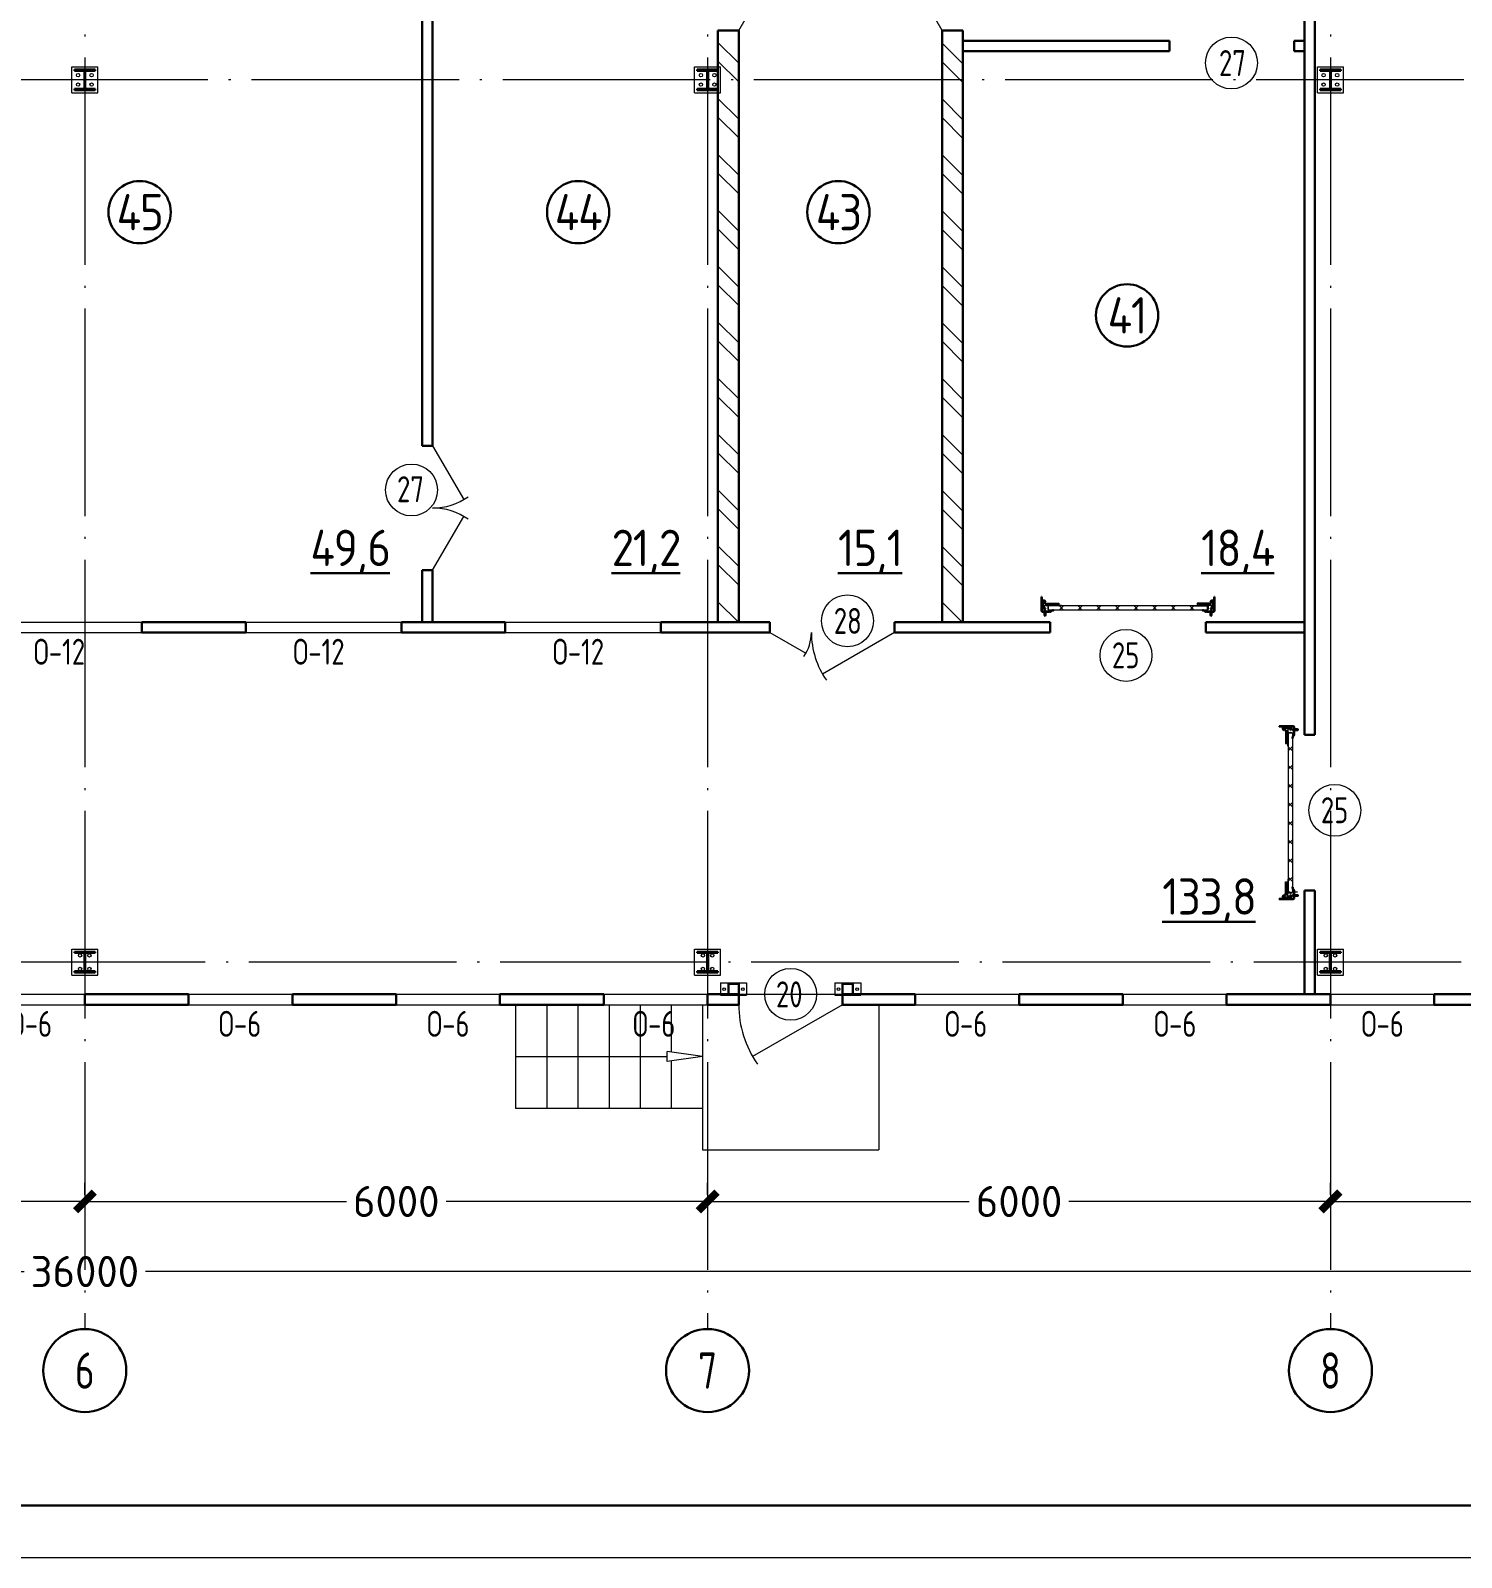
# Model space of a CAD drawing. Extents: x -965262 to 1142518, y -357520 to 71675.
# Drawn here: x -817630 to -803845, y -240088 to -225377 of the extents above; entities that cross this region are included whole.
import ezdxf

# ---------------------------------------------------------------- set-up
doc = ezdxf.new("R2010")
doc.units = 0
doc.header["$LTSCALE"] = 10
doc.linetypes.add('DOTE', pattern=[2.42, 2, -0.2, 0.02, -0.2])
doc.layers.get('0').update_dxf_attribs({"linetype": 'CONTINUOUS', "lineweight": 30})
doc.layers.get('Defpoints').update_dxf_attribs({"linetype": 'CONTINUOUS'})
doc.layers.add('DOTE', color=7, linetype='DOTE', lineweight=9)
doc.styles.add('GOST 2.304', font='isocpeur.ttf', dxfattribs={"width": 0.75, "height": 250})
doc.styles.add('GOST-2.304_Type-B', font='isocpeur.ttf', dxfattribs={"width": 0.9})
doc.styles.get("Standard").update_dxf_attribs({"font": 'isocpeur.ttf', "height": 300})
doc.dimstyles.get("Standard").update_dxf_attribs({"dimscale": 100, "dimtxt": 300, "dimasz": 1.8, "dimexe": 1.8, "dimexo": 0.625, "dimgap": 0.9, "dimtad": 0, "dimdec": 0, "dimzin": 0, "dimdsep": 46, "dimtxsty": 'Standard', "dimblk": 'ARCHTICK', "dimcen": 0.9, "dimclrd": 256, "dimclre": 256, "dimclrt": 256, "dimadec": 0, "dimazin": 0, "dimtfac": 1, "dimtdec": 0, "dimtofl": 0, "dimtmove": 0, "dimatfit": 3, "dimfxl": 1, "dimtolj": 1, "dimtzin": 0, "dimlwd": 15, "dimlwe": 15, "dimarcsym": 0})

# ---------------------------------------------------------------- blocks, each defined once
blk = doc.blocks.new('EC3')
at = {"lineweight": 15}
for p, q in [((67649, 6194), (67649, 4528)), ((68449, 6194), (67649, 6194)), ((68449, 6194), (68449, 4528)), ((68449, 4528), (67649, 4528))]:
    blk.add_line(p, q, dxfattribs=at)
for p, q in [((68382, 5694), (67715, 5694)), ((67715, 5694), (67715, 5028)), ((68382, 5028), (67715, 5028)), ((68382, 5694), (68382, 5028))]:
    blk.add_line(p, q)
for centre in [(68049, 5961), (68049, 4761)]:
    blk.add_circle(centre, 86.7, dxfattribs=at)
blk = doc.blocks.new('MC2#1')
at = {"lineweight": 15}
for p, q in [((-47725, -10175), (-47475, -10175)), ((-47725, -10425), (-47725, -10175)), ((-47475, -10425), (-47475, -10175)), ((-47725, -10425), (-47475, -10425))]:
    blk.add_line(p, q, dxfattribs=at)
for p, q in [((-47700, -10200), (-47500, -10200)), ((-47700, -10212), (-47700, -10200)), ((-47700, -10212), (-47604, -10212)), ((-47604, -10388), (-47604, -10212)), ((-47596, -10388), (-47596, -10212)), ((-47596, -10212), (-47500, -10212)), ((-47500, -10212), (-47500, -10200)), ((-47700, -10400), (-47700, -10388)), ((-47700, -10388), (-47604, -10388)), ((-47700, -10400), (-47500, -10400)), ((-47596, -10388), (-47500, -10388)), ((-47500, -10400), (-47500, -10388))]:
    blk.add_line(p, q)
for centre, major_axis, start_param, end_param in [((-47645, -10235), (-11.3, -11.3), 0.785398, 7.068583), ((-47555, -10235), (-11.3, -11.3), 0.785398, 7.068583), ((-47645, -10365), (-11.3, 11.3), 2.356194490191857, 8.639379797371443), ((-47555, -10365), (-11.3, 11.3), 2.356194490191857, 8.639379797371443)]:
    blk.add_ellipse(centre, major_axis=major_axis, ratio=1, start_param=start_param, end_param=end_param, dxfattribs=at)
blk = doc.blocks.new('MC2')
at = {"lineweight": 15}
for p, q in [((68127, 41566), (68127, 39900)), ((69794, 41566), (68127, 41566)), ((69794, 41566), (69794, 39900)), ((69794, 39900), (68127, 39900))]:
    blk.add_line(p, q, dxfattribs=at)
for p, q in [((69627, 41400), (68294, 41400)), ((68294, 41400), (68294, 41320)), ((68934, 41320), (68294, 41320)), ((68934, 41320), (68934, 40146)), ((69627, 41320), (68987, 41320)), ((68987, 41320), (68987, 40146)), ((69627, 41400), (69627, 41320)), ((68934, 40146), (68294, 40146)), ((68294, 40146), (68294, 40066)), ((69627, 40066), (68294, 40066)), ((69627, 40146), (68987, 40146)), ((69627, 40146), (69627, 40066))]:
    blk.add_line(p, q)
for centre in [(68527, 41033), (68527, 40433), (69394, 41033), (69394, 40433)]:
    blk.add_circle(centre, 107, dxfattribs=at)
blk = doc.blocks.new('anchor.bolt')
for p, q in [((-0.07, 0), (-0.07, -0.72)), ((0.07, 0), (0.07, -0.06)), ((-0.1, -0.04), (-0.07, -0.03)), ((-0.1, -0.04), (0.09, -0.06)), ((0.07, -0.07), (-0.1, -0.04)), ((-0.1, -0.11), (-0.07, -0.1)), ((-0.1, -0.11), (0.09, -0.13)), ((0.07, -0.14), (-0.1, -0.11)), ((-0.1, -0.18), (-0.07, -0.17)), ((-0.1, -0.18), (0.09, -0.2)), ((0.07, -0.21), (-0.1, -0.18)), ((-0.1, -0.25), (-0.07, -0.24)), ((-0.1, -0.25), (0.09, -0.27)), ((0.07, -0.28), (-0.1, -0.25)), ((-0.1, -0.32), (-0.07, -0.31)), ((-0.1, -0.32), (0.09, -0.34)), ((0.07, -0.35), (-0.1, -0.32)), ((-0.1, -0.39), (-0.07, -0.38)), ((-0.1, -0.39), (0.09, -0.41)), ((0.07, -0.42), (-0.1, -0.39)), ((-0.1, -0.46), (-0.07, -0.45)), ((-0.1, -0.46), (0.09, -0.48)), ((0.07, -0.49), (-0.1, -0.46)), ((-0.1, -0.53), (-0.07, -0.52)), ((-0.1, -0.53), (0.09, -0.55)), ((0.07, -0.56), (-0.1, -0.53)), ((-0.09, -0.6), (-0.07, -0.59)), ((-0.09, -0.6), (0.09, -0.62)), ((0.07, -0.63), (-0.09, -0.6)), ((-0.07, -0.72), (0, -0.8)), ((-0.04, -0.62), (-0.06, -0.63)), ((-0.06, -0.64), (-0.06, -0.63)), ((-0.06, -0.73), (-0.06, -0.64)), ((0, -0.79), (-0.06, -0.73)), ((-0.01, -0.63), (-0.04, -0.62)), ((-0.03, -0.63), (0, -0.79)), ((-0.03, -0.63), (0.01, -0.78)), ((-0.02, -0.63), (0.01, -0.77)), ((-0.01, -0.63), (0.02, -0.76)), ((0.03, -0.69), (-0.01, -0.63)), ((0, -0.64), (0.03, -0.75)), ((0, -0.8), (0.07, -0.72)), ((0, -0.79), (0.03, -0.74)), ((0.01, -0.66), (0.03, -0.74)), ((0.03, -0.74), (0.03, -0.69)), ((0.07, -0.06), (0.09, -0.06)), ((0.09, -0.06), (0.07, -0.07)), ((0.07, -0.07), (0.07, -0.13)), ((0.07, -0.13), (0.09, -0.13)), ((0.09, -0.13), (0.07, -0.14)), ((0.07, -0.14), (0.07, -0.2)), ((0.07, -0.2), (0.09, -0.2)), ((0.09, -0.2), (0.07, -0.21)), ((0.07, -0.21), (0.07, -0.27)), ((0.07, -0.27), (0.09, -0.27)), ((0.09, -0.27), (0.07, -0.28)), ((0.07, -0.28), (0.07, -0.34)), ((0.07, -0.33), (0.09, -0.34)), ((0.09, -0.34), (0.07, -0.35)), ((0.07, -0.35), (0.07, -0.41)), ((0.07, -0.4), (0.09, -0.41)), ((0.09, -0.41), (0.07, -0.42)), ((0.07, -0.42), (0.07, -0.48)), ((0.07, -0.47), (0.09, -0.48)), ((0.09, -0.48), (0.07, -0.49)), ((0.07, -0.49), (0.07, -0.55)), ((0.07, -0.55), (0.09, -0.55)), ((0.09, -0.55), (0.07, -0.56)), ((0.07, -0.56), (0.07, -0.62)), ((0.09, -0.62), (0.07, -0.63)), ((0.07, -0.62), (0.09, -0.62)), ((0.07, -0.63), (0.07, -0.72))]:
    blk.add_line(p, q)
blk.add_arc((0.16, -0.64), 0.222, 187.9982, 219.836)
blk = doc.blocks.new('Крепеж_ворот')
at = {"lineweight": 15}
h = blk.add_hatch(dxfattribs=at)
h.set_pattern_fill('ANSI31', color=256, scale=2, angle=180)
h.set_pattern_definition([(225, (746089.599, 74802.7244), (4.49013, -4.49013), [])])
h.paths.add_polyline_path([(746087, 74804), (746087, 74802), (746091, 74802), (746094, 74802), (746094, 74804)], flags=17)
h.paths.add_polyline_path([(746116, 74802, 0.165118), (746120, 74803), (746124, 74806, -0.301689), (746131, 74807), (746135, 74805, 0.130081), (746138, 74804), (746142, 74804), (746142, 74806), (746138, 74806, -0.130081), (746136, 74807), (746133, 74809, 0.301689), (746123, 74808), (746118, 74805, -0.165112), (746116, 74804), (746064, 74804, -0.414223), (746061, 74807), (746061, 74868), (746059, 74868), (746059, 74869), (746059, 74870), (746059, 74870), (746059, 74871), (746059, 74872), (746059, 74872), (746059, 74873), (746059, 74874), (746059, 74875), (746059, 74876), (746059, 74876), (746059, 74877), (746059, 74877), (746059, 74878), (746059, 74879), (746059, 74879), (746061, 74879), (746061, 74945), (746058, 74945), (746058, 74807, 0.41422), (746064, 74802)])
h = blk.add_hatch(dxfattribs=at)
h.set_pattern_fill('ANSI31', color=256, scale=2, angle=90)
h.set_pattern_definition([(135, (736343.8085, 75928.334), (-4.490128, -4.490128), [])])
edge = h.paths.add_edge_path()
edge.add_ellipse((746065, 74838), major_axis=(-1.67, 1.67), ratio=1, start_angle=45, end_angle=135, ccw=False)
edge.add_line((746063, 74838), (746063, 74868))
edge.add_line((746063, 74868), (746061, 74868))
edge.add_line((746061, 74868), (746061, 74838))
edge.add_ellipse((746065, 74838), major_axis=(-2.89, 2.89), ratio=1, start_angle=45, end_angle=135)
edge.add_line((746065, 74834), (746097, 74834))
edge.add_line((746097, 74834), (746097, 74836))
edge.add_line((746097, 74836), (746065, 74836))
edge = h.paths.add_edge_path()
edge.add_ellipse((746065, 74890), major_axis=(2.89, 2.89), ratio=1, start_angle=106, end_angle=135)
edge.add_line((746061, 74890), (746061, 74879))
edge.add_line((746061, 74879), (746063, 74879))
edge.add_line((746063, 74879), (746063, 74890))
edge.add_ellipse((746065, 74890), major_axis=(-1.67, 1.67), ratio=1, start_angle=16, end_angle=45, ccw=False)
edge.add_line((746063, 74891), (746070, 74904))
edge.add_ellipse((746079, 74899), major_axis=(7.45, 7.45), ratio=1, start_angle=-3, end_angle=106, ccw=False)
edge.add_line((746087, 74906), (746097, 74894))
edge.add_line((746097, 74894), (746099, 74895))
edge.add_line((746099, 74895), (746088, 74907))
edge.add_ellipse((746079, 74899), major_axis=(8.67, 8.67), ratio=1, start_angle=-3, end_angle=106)
edge.add_line((746068, 74905), (746062, 74892))
h = blk.add_hatch(color=256, dxfattribs=at)
h.dxf.hatch_style = 1
h.paths.add_polyline_path([(746146, 74809), (746143, 74810, 0.10613), (746142, 74810), (746136, 74809, -0.181324), (746135, 74810, 0.335683), (746120, 74809, -0.119126), (746119, 74809, 0.371631), (746118, 74808), (746118, 74808, 0.451909), (746119, 74807, 0.124341), (746121, 74808, -0.343618), (746134, 74808, 0.181324), (746137, 74808), (746143, 74808, -0.110452), (746143, 74808), (746147, 74807, -0.710497), (746147, 74805), (746143, 74804), (746136, 74804, -0.178994), (746133, 74805, 0.369834), (746130, 74805, -0.178993), (746127, 74804), (746122, 74804, 0.120709), (746122, 74804), (746120, 74803, -0.017147), (746119, 74802, 0.538795), (746120, 74802), (746127, 74802, 0.207608), (746131, 74804, -0.433918), (746132, 74804, 0.207608), (746135, 74802), (746143, 74802, 0.079707), (746143, 74802), (746148, 74804, 0.461502), (746149, 74807, -0.250825), (746149, 74808, -0.128039), (746173, 74816, 0.416657), (746174, 74816), (746174, 74817, 0.409849), (746173, 74817, 0.127248)])
for p, q in [((746058, 74807), (746058, 74945)), ((746058, 74945), (746061, 74945)), ((746059, 74879), (746063, 74879)), ((746059, 74868), (746059, 74879)), ((746061, 74879), (746061, 74945)), ((746061, 74879), (746061, 74890)), ((746068, 74905), (746062, 74892)), ((746070, 74904), (746063, 74891)), ((746063, 74838), (746063, 74890)), ((746064, 74883), (746063, 74883)), ((746064, 74883), (746064, 74874)), ((746067, 74880), (746064, 74883)), ((746067, 74880), (746067, 74875)), ((746087, 74906), (746097, 74894)), ((746088, 74907), (746099, 74895)), ((746097, 74894), (746099, 74895)), ((746059, 74868), (746063, 74868)), ((746061, 74807), (746061, 74868)), ((746061, 74838), (746061, 74868)), ((746064, 74865), (746063, 74865)), ((746064, 74875), (746064, 74873)), ((746064, 74874), (746064, 74865)), ((746067, 74868), (746064, 74865)), ((746064, 74804), (746116, 74804)), ((746064, 74802), (746116, 74802)), ((746097, 74836), (746065, 74836)), ((746097, 74834), (746065, 74834)), ((746067, 74873), (746067, 74868)), ((746079, 74806), (746102, 74806)), ((746079, 74806), (746079, 74804)), ((746079, 74804), (746102, 74804)), ((746082, 74814), (746081, 74813)), ((746081, 74813), (746081, 74806)), ((746099, 74814), (746082, 74814)), ((746086, 74813), (746086, 74806)), ((746095, 74813), (746095, 74806)), ((746097, 74834), (746097, 74836)), ((746099, 74814), (746100, 74813)), ((746100, 74813), (746100, 74806)), ((746102, 74806), (746102, 74804)), ((746118, 74805), (746123, 74808)), ((746120, 74803), (746124, 74806)), ((746135, 74805), (746131, 74807)), ((746136, 74807), (746133, 74809)), ((746142, 74806), (746138, 74806)), ((746138, 74804), (746142, 74804)), ((746142, 74806), (746142, 74804)), ((746142, 74804), (746142, 74806)), ((746143, 74804), (746147, 74805)), ((746143, 74802), (746148, 74804)), ((746174, 74817), (746174, 74816))]:
    blk.add_line(p, q)
for p, q in [((746061, 74879), (746061, 74881)), ((746063, 74883), (746063, 74874)), ((746073, 74842), (746073, 74905)), ((746073, 74896), (746077, 74892)), ((746074, 74886), (746074, 74861)), ((746074, 74880), (746076, 74880)), ((746076, 74886), (746076, 74883)), ((746076, 74883), (746076, 74886)), ((746076, 74886), (746077, 74886)), ((746076, 74864), (746076, 74883)), ((746077, 74873), (746076, 74880)), ((746076, 74880), (746076, 74867)), ((746077, 74886), (746077, 74892)), ((746081, 74898), (746081, 74886)), ((746087, 74898), (746082, 74898)), ((746082, 74886), (746087, 74886)), ((746087, 74899), (746087, 74898)), ((746087, 74886), (746087, 74898)), ((746087, 74886), (746098, 74886)), ((746099, 74885), (746099, 74883)), ((746099, 74883), (746099, 74864)), ((746099, 74882), (746100, 74882)), ((746100, 74861), (746100, 74886)), ((746100, 74886), (746110, 74886)), ((746110, 74861), (746110, 74886)), ((746110, 74881), (746225, 74881)), ((746061, 74834), (746061, 74868)), ((746063, 74874), (746063, 74865)), ((746073, 74851), (746077, 74855)), ((746074, 74867), (746076, 74867)), ((746077, 74873), (746076, 74867)), ((746076, 74864), (746076, 74861)), ((746076, 74864), (746076, 74861)), ((746076, 74861), (746077, 74861)), ((746077, 74861), (746077, 74855)), ((746081, 74849), (746081, 74861)), ((746082, 74861), (746087, 74861)), ((746087, 74849), (746082, 74849)), ((746087, 74849), (746087, 74861)), ((746087, 74861), (746098, 74861)), ((746087, 74847), (746087, 74849)), ((746099, 74865), (746100, 74865)), ((746099, 74862), (746099, 74864)), ((746100, 74861), (746110, 74861)), ((746110, 74865), (746212, 74865)), ((746114, 74877), (746225, 74877)), ((746250, 74859), (746250, 74863))]:
    blk.add_line(p, q, dxfattribs=at)
at = {"lineweight": 15, "ltscale": 0.5}
for p, q in [((746076, 74886), (746074, 74886)), ((746076, 74861), (746074, 74861))]:
    blk.add_line(p, q, dxfattribs=at)
at = {"lineweight": 15, "extrusion": (-1.7375e-14, 1, 0)}
for p, q in [((746113, 74884), (746225, 74884)), ((746113, 74863), (746113, 74884)), ((746136, 74882), (746157, 74882)), ((746136, 74863), (746136, 74882)), ((746157, 74882), (746157, 74863)), ((746113, 74863), (746136, 74863)), ((746117, 74857), (746117, 74829)), ((746117, 74826), (746119, 74823)), ((746119, 74823), (746123, 74825)), ((746121, 74857), (746121, 74829)), ((746123, 74825), (746121, 74828)), ((746123, 74863), (746123, 74863)), ((746250, 74863), (746123, 74863)), ((746250, 74859), (746123, 74859)), ((746124, 74840), (746124, 74849)), ((746157, 74863), (746212, 74863))]:
    blk.add_line(p, q, dxfattribs=at)
at = {"lineweight": 15, "ltscale": 0.5, "extrusion": (-1.7375e-14, 1, 0)}
for p, q in [((746113, 74880), (746225, 74880)), ((746136, 74866), (746113, 74866)), ((746115, 74871), (746120, 74871)), ((746121, 74857), (746117, 74857)), ((746117, 74852), (746117, 74854)), ((746121, 74840), (746117, 74840)), ((746117, 74837), (746117, 74835)), ((746121, 74829), (746117, 74829)), ((746120, 74839), (746120, 74850)), ((746124, 74848), (746120, 74848)), ((746124, 74841), (746120, 74841)), ((746123, 74869), (746123, 74863)), ((746123, 74863), (746123, 74859)), ((746140, 74863), (746140, 74859)), ((746153, 74863), (746153, 74859)), ((746212, 74866), (746157, 74866)), ((746173, 74863), (746173, 74859))]:
    blk.add_line(p, q, dxfattribs=at)
at = {"lineweight": 15, "extrusion": (-2.77556e-16, -1, 0)}
for p, q in [((746225, 74884), (746225, 74863)), ((746225, 74866), (746114, 74866)), ((746128, 74866), (746128, 74863)), ((746138, 74866), (746138, 74863)), ((746164, 74866), (746164, 74863)), ((746174, 74866), (746174, 74863)), ((746201, 74866), (746201, 74863)), ((746210, 74866), (746210, 74863))]:
    blk.add_line(p, q, dxfattribs=at)
at = {"extrusion": (-1, -4.26669e-14, 0)}
for p, q in [((746118, 74808), (746118, 74808)), ((746136, 74809), (746142, 74810)), ((746143, 74808), (746137, 74808)), ((746143, 74810), (746146, 74809)), ((746147, 74807), (746143, 74808))]:
    blk.add_line(p, q, dxfattribs=at)
at = {"extrusion": (-1, -4.2422e-14, 1.22461e-16)}
for p, q in [((746119, 74803), (746122, 74804)), ((746127, 74802), (746120, 74802)), ((746122, 74804), (746127, 74804)), ((746143, 74802), (746135, 74802)), ((746136, 74804), (746143, 74804))]:
    blk.add_line(p, q, dxfattribs=at)
at = {"lineweight": 15}
for centre, radius, start, end in [((746079, 74899), 8.28, 0, 136.0097), ((746077, 74883), 0.956, 180, 270), ((746077, 74883), 0.75, 180, 270), ((746076, 74892), 0.375, 0, 45), ((746082, 74898), 0.375, 91, 180), ((746082, 74886), 0.75, 180, 270), ((746098, 74885), 0.375, 0, 90), ((746079, 74847), 8.28, 223.9903, 0), ((746077, 74864), 0.956, 90, 180), ((746077, 74864), 0.75, 90, 180), ((746076, 74855), 0.375, 315, 0), ((746082, 74861), 0.75, 90, 180), ((746082, 74849), 0.375, 180, 269), ((746098, 74862), 0.375, 270, 0), ((746123, 74857), 5.92, 90, 180), ((746123, 74829), 5.92, 180, 199.6464), ((746123, 74857), 1.87, 90, 180), ((746129, 74855), 8.15, 194.9986, 233.9214), ((746129, 74833), 8.15, 126.0786, 165.0014), ((746123, 74829), 1.87, 180, 185.5313)]:
    blk.add_arc(centre, radius, start, end, dxfattribs=at)
for centre, radius, start, end in [((746064, 74807), 5.62, 180, 270), ((746064, 74807), 3.11, 180, 270), ((746082, 74804), 10.4, 68.2753, 87.8782), ((746091, 74798), 16.2, 73.306, 107.292), ((746099, 74804), 10.4, 92.1218, 111.7247), ((746116, 74807), 3.11, 270, 307.5043), ((746116, 74807), 5.62, 270, 307.5043), ((746119, 74808), 0.586, 91.7247, 173.2711), ((746119, 74807), 0.586, 173.2711, 270.547), ((746118, 74812), 3.52, 271.7247, 298.8983), ((746118, 74812), 5.21, 270.547, 298.8983), ((746128, 74799), 12.4, 54.8903, 129.1143), ((746128, 74799), 10.7, 54.8903, 130.7448), ((746128, 74801), 8.97, 60.3534, 127.5043), ((746128, 74801), 8.97, 60.3534, 127.5043), ((746128, 74801), 8.97, 60.3534, 127.5043), ((746128, 74801), 6.46, 60.3534, 127.5043), ((746136, 74811), 3.54, 234.8903, 276), ((746136, 74811), 1.86, 234.8903, 276), ((746138, 74810), 5.62, 240.3534, 270), ((746138, 74810), 3.11, 240.3534, 270), ((746143, 74810), 0.292, 71.7675, 96), ((746143, 74808), 0.292, 70.7873, 96), ((746176, 74761), 56.8, 93.2805, 122.2878), ((746147, 74806), 0.562, 289.2127, 70.7873), ((746147, 74806), 2.25, 288.2291, 27.3228), ((746176, 74765), 50.3, 93.6593, 122.8448), ((746150, 74807), 0.586, 151, 207.3228), ((746173, 74817), 0.6, 4.1357, 93.2805), ((746173, 74816), 0.6, 273.6593, 4.1357)]:
    blk.add_arc(centre, radius, start, end)
at = {"lineweight": 15, "ltscale": 0.5}
for centre, radius, start, end in [((746119, 74852), 2.25, 195, 270), ((746119, 74836), 2.25, 90, 165), ((746119, 74850), 0.375, 0, 90), ((746119, 74839), 0.375, 270, 0)]:
    blk.add_arc(centre, radius, start, end, dxfattribs=at)
at = {"extrusion": (-1.22461e-16, -5.20252e-30, -1)}
for centre, radius, start, end in [((-746120, 74802), 0.187, 270, 62.4687), ((-746122, 74803), 0.586, 62.4687, 90), ((-746127, 74809), 4.69, 229.4077, 270), ((-746127, 74807), 4.69, 223.0863, 270), ((-746131, 74803), 2.32, 49.4077, 130.5923), ((-746131, 74803), 0.637, 43.0863, 136.9137), ((-746135, 74807), 4.69, 270, 316.9137), ((-746136, 74809), 4.69, 270, 310.5923), ((-746143, 74804), 0.292, 250.7873, 270), ((-746143, 74802), 0.292, 251.7709, 270)]:
    blk.add_arc(centre, radius, start, end, dxfattribs=at)
at = {"extrusion": (0, 0, -1)}
for centre, major_axis, start_param, end_param in [((746065, 74890), (2.89, 2.89), 3.926991, 4.433136), ((746065, 74890), (-1.67, 1.67), 5.497787, 6.003933), ((746079, 74899), (8.67, 8.67), 4.433136, 6.335545), ((746079, 74899), (7.45, 7.45), 4.433136, 6.335545), ((746065, 74838), (-2.89, 2.89), 3.926991, 5.497787), ((746065, 74838), (-1.67, 1.67), 3.926991, 5.497787)]:
    blk.add_ellipse(centre, major_axis=major_axis, ratio=1, start_param=start_param, end_param=end_param, dxfattribs=at)
for points in [[(746067, 74875), (746066, 74875), (746064, 74875)], [(746064, 74873), (746066, 74873), (746067, 74873)]]:
    blk.add_rational_spline(points, [1, 1.01284142743, 1], degree=2)
at = {"lineweight": 15, "ltscale": 0.5}
for points, knots in [([(746115, 74871), (746115, 74871), (746114, 74871), (746114, 74871), (746114, 74872), (746113, 74872), (746113, 74872), (746113, 74873), (746113, 74873), (746113, 74873)], [0.37141352, 0.37141352, 0.37141352, 0.37141352, 0.39402571, 0.39402571, 0.41663789, 0.41663789, 0.43959523, 0.43959523, 0.46255257, 0.46255257, 0.46255257, 0.46255257]), ([(746123, 74869), (746123, 74869), (746123, 74869), (746122, 74870), (746122, 74870), (746122, 74871), (746122, 74871), (746121, 74871), (746121, 74871), (746120, 74871)], [0.28027447, 0.28027447, 0.28027447, 0.28027447, 0.30323181, 0.30323181, 0.32618916, 0.32618916, 0.34880134, 0.34880134, 0.37141352, 0.37141352, 0.37141352, 0.37141352])]:
    blk.add_open_spline(points, degree=3, knots=knots, dxfattribs=at)
at = {"lineweight": 15}
for points in [[(746117, 74827), (746117, 74827), (746117, 74826), (746117, 74826)], [(746121, 74828), (746121, 74828), (746121, 74828), (746121, 74829)]]:
    blk.add_open_spline(points, degree=3, dxfattribs=at)
at = {"xscale": -50.80000000000001, "yscale": 50.80000000000001, "zscale": 50.80000000000001}
blk.add_blockref('anchor.bolt', (746091, 74804), dxfattribs=at)
blk = doc.blocks.new('_ArchTick')
at = {"color": 0, "linetype": 'ByBlock', "lineweight": 0, "const_width": 0.4}
blk.add_lwpolyline([(-0.5, -0.5), (0.5, 0.5)], dxfattribs=at)
blk = doc.blocks.new('*D105')
at = {"lineweight": 15, "transparency": 16777216}
for p, q in [((-805107, -236595), (-805107, -236478)), ((-799107, -236595), (-799107, -236478)), ((-805107, -236658), (-802587, -236658)), ((-799107, -236658), (-801627, -236658))]:
    blk.add_line(p, q, dxfattribs=at)
at = {"layer": 'Defpoints', "color": 0, "lineweight": 15, "transparency": 16777216}
for p in [(-805107, -236658), (-805107, -236658), (-799107, -236658)]:
    blk.add_point(p, dxfattribs=at)
at = {"lineweight": 15, "transparency": 16777216, "xscale": 180, "yscale": 180, "zscale": 180, "rotation": 180}
blk.add_blockref('_ArchTick', (-805107, -236658), dxfattribs=at)
at = {"lineweight": 15, "transparency": 16777216, "xscale": 180, "yscale": 180, "zscale": 180}
blk.add_blockref('_ArchTick', (-799107, -236658), dxfattribs=at)
at = {"lineweight": 15, "transparency": 16777216, "insert": (-802107, -236658), "char_height": 300, "attachment_point": 5}
blk.add_mtext('\\A1;6000', dxfattribs=at)
blk = doc.blocks.new('*D109')
at = {"lineweight": 15, "transparency": 16777216}
for p, q in [((-811107, -236595), (-811107, -236478)), ((-805107, -236595), (-805107, -236478)), ((-811107, -236658), (-808587, -236658)), ((-805107, -236658), (-807627, -236658))]:
    blk.add_line(p, q, dxfattribs=at)
at = {"layer": 'Defpoints', "color": 0, "lineweight": 15, "transparency": 16777216}
for p in [(-811107, -236658), (-811107, -236658), (-805107, -236658)]:
    blk.add_point(p, dxfattribs=at)
at = {"lineweight": 15, "transparency": 16777216, "xscale": 180, "yscale": 180, "zscale": 180, "rotation": 180}
blk.add_blockref('_ArchTick', (-811107, -236658), dxfattribs=at)
at = {"lineweight": 15, "transparency": 16777216, "xscale": 180, "yscale": 180, "zscale": 180}
blk.add_blockref('_ArchTick', (-805107, -236658), dxfattribs=at)
at = {"lineweight": 15, "transparency": 16777216, "insert": (-808107, -236658), "char_height": 300, "attachment_point": 5}
blk.add_mtext('\\A1;6000', dxfattribs=at)
blk = doc.blocks.new('*D110')
at = {"lineweight": 15, "transparency": 16777216}
for p, q in [((-817107, -236595), (-817107, -236478)), ((-811107, -236595), (-811107, -236478)), ((-817107, -236658), (-814587, -236658)), ((-811107, -236658), (-813627, -236658))]:
    blk.add_line(p, q, dxfattribs=at)
at = {"layer": 'Defpoints', "color": 0, "lineweight": 15, "transparency": 16777216}
for p in [(-817107, -236658), (-817107, -236658), (-811107, -236658)]:
    blk.add_point(p, dxfattribs=at)
at = {"lineweight": 15, "transparency": 16777216, "xscale": 180, "yscale": 180, "zscale": 180, "rotation": 180}
blk.add_blockref('_ArchTick', (-817107, -236658), dxfattribs=at)
at = {"lineweight": 15, "transparency": 16777216, "xscale": 180, "yscale": 180, "zscale": 180}
blk.add_blockref('_ArchTick', (-811107, -236658), dxfattribs=at)
at = {"lineweight": 15, "transparency": 16777216, "insert": (-814107, -236658), "char_height": 300, "attachment_point": 5}
blk.add_mtext('\\A1;6000', dxfattribs=at)
blk = doc.blocks.new('*D111')
at = {"lineweight": 15, "transparency": 16777216}
for p, q in [((-823107, -236595), (-823107, -236478)), ((-817107, -236595), (-817107, -236478)), ((-823107, -236658), (-820587, -236658)), ((-817107, -236658), (-819627, -236658))]:
    blk.add_line(p, q, dxfattribs=at)
at = {"layer": 'Defpoints', "color": 0, "lineweight": 15, "transparency": 16777216}
for p in [(-823107, -236658), (-823107, -236658), (-817107, -236658)]:
    blk.add_point(p, dxfattribs=at)
at = {"lineweight": 15, "transparency": 16777216, "xscale": 180, "yscale": 180, "zscale": 180, "rotation": 180}
blk.add_blockref('_ArchTick', (-823107, -236658), dxfattribs=at)
at = {"lineweight": 15, "transparency": 16777216, "xscale": 180, "yscale": 180, "zscale": 180}
blk.add_blockref('_ArchTick', (-817107, -236658), dxfattribs=at)
at = {"lineweight": 15, "transparency": 16777216, "insert": (-820107, -236658), "char_height": 300, "attachment_point": 5}
blk.add_mtext('\\A1;6000', dxfattribs=at)
blk = doc.blocks.new('*D118')
at = {"lineweight": 15, "transparency": 16777216}
for p, q in [((-835107, -237270), (-835107, -237153)), ((-799107, -237270), (-799107, -237153)), ((-835107, -237333), (-817692, -237333)), ((-799107, -237333), (-816522, -237333))]:
    blk.add_line(p, q, dxfattribs=at)
at = {"layer": 'Defpoints', "color": 0, "lineweight": 15, "transparency": 16777216}
for p in [(-835107, -237333), (-799107, -237333, -1451), (-799107, -237333)]:
    blk.add_point(p, dxfattribs=at)
at = {"lineweight": 15, "transparency": 16777216, "xscale": 180, "yscale": 180, "zscale": 180, "rotation": 180}
blk.add_blockref('_ArchTick', (-835107, -237333), dxfattribs=at)
at = {"lineweight": 15, "transparency": 16777216, "xscale": 180, "yscale": 180, "zscale": 180}
blk.add_blockref('_ArchTick', (-799107, -237333), dxfattribs=at)
at = {"lineweight": 15, "transparency": 16777216, "insert": (-817107, -237333), "char_height": 300, "attachment_point": 5}
blk.add_mtext('\\A1;36000', dxfattribs=at)

msp = doc.modelspace()

# ---------------------------------------------------------------- hatches: boundary and pattern name
at = {"lineweight": 15}
h = msp.add_hatch(dxfattribs=at)
h.set_pattern_fill('ANSI32', color=4, scale=40, angle=90)
h.set_pattern_definition([(135, (-1272135.8, -304976.27), (-269.40768, -269.40768), []), (135, (-1272135.8, -304796.67), (-269.40768, -269.40768), [])])
h.paths.add_polyline_path([(-810807.4, -223352.1), (-810477.4, -223352.1), (-810477.4, -223152.1), (-810907.4, -223152.1), (-810907.4, -223352.1), (-811007.4, -223352.1), (-811007.4, -224177.1), (-810807.4, -224177.1)])
h.paths.add_polyline_path([(-808847.4, -222542.1), (-808647.4, -222542.1), (-808647.4, -224177.1), (-808847.4, -224177.1), (-808847.4, -223352.1), (-809277.4, -223352.1), (-809277.4, -223152.1), (-808847.4, -223152.1)])
h.paths.add_polyline_path([(-835757.4, -223840.3), (-835778.9, -223804.5), (-835757.4, -223791.6), (-835757.4, -223352.1), (-834807.4, -223352.1), (-834807.4, -223152.1), (-835957.4, -223152.1), (-835957.4, -226152.1), (-834962.4, -226152.1), (-834962.4, -225952.1), (-834982.4, -225952.1), (-834982.4, -225977.1), (-835232.4, -225977.1), (-835232.4, -225952.1), (-835757.4, -225952.1)])
h.paths.add_polyline_path([(-832537.4, -223152.1), (-834407.4, -223152.1), (-834407.4, -223352.1), (-832537.4, -223352.1)])
h.paths.add_polyline_path([(-832737.4, -225952.1), (-833762.4, -225952.1), (-833762.4, -226152.1), (-832937.4, -226152.1), (-832937.4, -231077.1), (-832737.4, -231077.1)])
h.paths.add_polyline_path([(-831037.4, -225552.1), (-831237.4, -225552.1), (-831237.4, -231077.1), (-831037.4, -231077.1)])
h.paths.add_polyline_path([(-831037.4, -223152.1), (-831337.4, -223152.1), (-831337.4, -223352.1), (-831237.4, -223352.1), (-831237.4, -224352.1), (-831037.4, -224352.1)])
h.paths.add_polyline_path([(-810807.4, -225377.1), (-811007.4, -225377.1), (-811007.4, -225727.1), (-810982.4, -225727.1), (-810982.4, -225977.1), (-811007.4, -225977.1), (-811007.4, -231077.1), (-810807.4, -231077.1)])
h.paths.add_polyline_path([(-808647.4, -225377.1), (-808847.4, -225377.1), (-808847.4, -231077.1), (-808647.4, -231077.1)])
h = msp.add_hatch(dxfattribs=at)
h.set_pattern_fill('ANSI37', color=256, scale=40, angle=90)
h.set_pattern_definition([(135, (-808417.01, -230940.33), (-89.8026, -89.8026), []), (225, (-808417.01, -230940.33), (89.8026, -89.8026), [])])
h.paths.add_polyline_path([(-807823.8, -230921.2), (-808923.8, -230921.2), (-808923.8, -230961.2), (-807823.8, -230961.2)], flags=16)
h.paths.add_polyline_path([(-806291.1, -230921.2), (-808923.8, -230921.2), (-808923.8, -230961.2), (-806291.1, -230961.2)])
h = msp.add_hatch(dxfattribs=at)
h.set_pattern_fill('ANSI37', color=256, scale=40, angle=180)
h.set_pattern_definition([(225, (-805494.22, -234271.65), (89.8026, -89.8026), []), (315, (-805494.22, -234271.65), (89.8026, 89.8026), [])])
h.paths.add_polyline_path([(-805513.3, -233678.4), (-805513.3, -234778.4), (-805473.3, -234778.4), (-805473.3, -233678.4)], flags=16)
h.paths.add_polyline_path([(-805513.3, -232145.7), (-805513.3, -234778.4), (-805473.3, -234778.4), (-805473.3, -232145.7)])

# ---------------------------------------------------------------- linework, layer by layer
at = {"color": 30, "extrusion": (0, 0, -1)}
for p, q in [((-813857.4, -229377.1, -1808.5), (-813857.4, -223352.1, -1808.5)), ((-813757.4, -223352.1, -1808.5), (-813757.4, -229377.1, -1808.5)), ((-805357.4, -223352.1, -1808.5), (-805357.4, -232162.1, -1808.5)), ((-805257.4, -232162.1, -1808.5), (-805257.4, -223352.1, -1808.5)), ((-808647.4, -225477.1, -1808.5), (-806657.4, -225477.1, -1808.5)), ((-808647.4, -225477.1, -1808.5), (-808647.4, -225577.1, -1808.5)), ((-806657.4, -225477.1, -1808.5), (-806657.4, -225577.1, -1808.5)), ((-805457.4, -225477.1), (-805357.4, -225477.1, -1808.5)), ((-805457.4, -225577.1, -1808.5), (-805457.4, -225477.1, -1808.5)), ((-805357.4, -225577.1, -1808.5), (-805357.4, -225477.1, -1808.5)), ((-806657.4, -225577.1, -1808.5), (-808647.4, -225577.1, -1808.5)), ((-805357.4, -225577.1, -1808.5), (-805457.4, -225577.1, -1808.5)), ((-813857.4, -231077.1, -1808.5), (-813857.4, -230577.1, -1808.5)), ((-813757.4, -230577.1, -1808.5), (-813757.4, -231077.1, -1808.5)), ((-816557.4, -231077.1, -1808.5), (-815557.4, -231077.1, -1808.5)), ((-814057.4, -231077.1, -1808.5), (-813057.4, -231077.1, -1808.5)), ((-811557.4, -231077.1, -1808.5), (-810507.4, -231077.1, -1808.5)), ((-810507.4, -231077.1, -1808.5), (-810507.4, -231177.1, -1808.5)), ((-809307.4, -231077.1, -1808.5), (-807807.4, -231077.1, -1808.5)), ((-809307.4, -231177.1, -1808.5), (-809307.4, -231077.1, -1808.5)), ((-807807.4, -231077.1, -1808.5), (-807807.4, -231177.1, -1808.5)), ((-806307.4, -231077.1, -1808.5), (-805357.4, -231077.1, -1808.5)), ((-806307.4, -231177.1, -1808.5), (-806307.4, -231077.1, -1808.5)), ((-815557.4, -231177.1, -1808.5), (-816557.4, -231177.1, -1808.5)), ((-813057.4, -231177.1, -1808.5), (-814057.4, -231177.1, -1808.5)), ((-810507.4, -231177.1, -1808.5), (-811557.4, -231177.1, -1808.5)), ((-807807.4, -231177.1, -1808.5), (-809307.4, -231177.1, -1808.5)), ((-805357.4, -231177.1, -1808.5), (-806307.4, -231177.1, -1808.5)), ((-805357.4, -233662.1, -1808.5), (-805357.4, -234662.1, -1808.5)), ((-805257.4, -234662.1, -1808.5), (-805257.4, -233662.1, -1808.5)), ((-805357.4, -234662.1, -1808.5), (-805257.4, -234662.1, -1808.5))]:
    msp.add_line(p, q, dxfattribs=at)
at = {"lineweight": 15}
for p, q in [((-810807.4, -225377.1, -1808.5), (-810507.4, -224857.5, -1808.5)), ((-808847.4, -225377.1, -1808.5), (-809147.4, -224857.5, -1808.5)), ((-813757.4, -229377.1, -1808.5), (-813457.4, -229896.7, -1808.5)), ((-813757.4, -230577.1, -1808.5), (-813457.4, -230057.5, -1808.5)), ((-806291.1, -230921.2, -1808.5), (-807823.8, -230921.2, -1808.5)), ((-807823.8, -230961.2, -1808.5), (-807823.8, -230921.2, -1808.5)), ((-806291.1, -230961.2, -1808.5), (-806291.1, -230921.2, -1808.5)), ((-806291.1, -230961.2, -1808.5), (-807823.8, -230961.2, -1808.5)), ((-810507.4, -231177.1, -1808.5), (-810161, -231377.1, -1808.5)), ((-809307.4, -231177.1, -1808.5), (-810000.2, -231577.1, -1808.5)), ((-805513.3, -232145.7, -1808.5), (-805513.3, -233678.4, -1808.5)), ((-805473.3, -232145.7, -1808.5), (-805513.3, -232145.7, -1808.5)), ((-805473.3, -232145.7, -1808.5), (-805473.3, -233678.4, -1808.5)), ((-805423.3, -233678.4, -1808.5), (-805463.3, -233678.4, -1808.5)), ((-812957.3, -234762.1), (-812957.3, -235762.1)), ((-812657.3, -234762.1), (-812657.3, -235762.1)), ((-812357.3, -234762.1), (-812357.3, -235762.1)), ((-812057.3, -234762.1), (-812057.3, -235762.1)), ((-811757.3, -234762.1), (-811757.3, -235762.1)), ((-811457.3, -234762.1), (-811457.3, -235218.8)), ((-811157.3, -234762.1), (-811157.3, -236162.1)), ((-810807.4, -234662.1), (-809807.4, -234662.1)), ((-809807.4, -234762.1), (-810673.4, -235262.1)), ((-809457.4, -234762.1), (-809457.4, -236162.1)), ((-811157.3, -235262.1), (-811496.7, -235213.1)), ((-811496.7, -235311.1), (-811496.7, -235213.1)), ((-812957.3, -235262.1), (-811496.7, -235262.1)), ((-811157.3, -235262.1), (-811496.7, -235311.1)), ((-811457.3, -235305.4), (-811457.3, -235762.1)), ((-811157.3, -236162.1), (-809457.4, -236162.1))]:
    msp.add_line(p, q, dxfattribs=at)
at = {"color": 4, "extrusion": (0, 0, -1)}
for p, q in [((-811007.4, -231077.1, -1808.5), (-811007.4, -225377.1, -1808.5)), ((-810807.4, -225377.1, -1808.5), (-811007.4, -225377.1, -1808.5)), ((-810807.4, -231077.1, -1808.5), (-810807.4, -225377.1, -1808.5)), ((-808847.4, -225377.1, -1808.5), (-808647.4, -225377.1, -1808.5)), ((-808847.4, -231077.1, -1808.5), (-808847.4, -225377.1, -1808.5)), ((-808647.4, -231077.1, -1808.5), (-808647.4, -225377.1, -1808.5)), ((-810807.4, -231077.1, -1808.5), (-811007.4, -231077.1, -1808.5)), ((-810807.4, -231077.1, -1808.5), (-811007.4, -231077.1, -1808.5)), ((-808647.4, -231077.1, -1808.5), (-808847.4, -231077.1, -1808.5))]:
    msp.add_line(p, q, dxfattribs=at)
at = {"color": 30}
for p, q in [((-813857.4, -229377.1, -1808.5), (-813757.4, -229377.1, -1808.5)), ((-813857.4, -230577.1, -1808.5), (-813757.4, -230577.1, -1808.5)), ((-816557.4, -231177.1, -1808.5), (-816557.4, -231077.1, -1808.5)), ((-815557.4, -231177.1, -1808.5), (-815557.4, -231077.1, -1808.5)), ((-814057.4, -231177.1, -1808.5), (-814057.4, -231077.1, -1808.5)), ((-813057.4, -231177.1, -1808.5), (-813057.4, -231077.1, -1808.5)), ((-811557.4, -231177.1, -1808.5), (-811557.4, -231077.1, -1808.5)), ((-805357.4, -231077.1, -1808.5), (-805357.4, -231177.1, -1808.5)), ((-805257.4, -232162.1, -1808.5), (-805357.4, -232162.1)), ((-805257.4, -233662.1, -1808.5), (-805357.4, -233662.1, -1808.5)), ((-817107.4, -234662.1, -1808.5), (-817107.4, -234762.1)), ((-816107.4, -234662.1, -1808.5), (-816107.4, -234762.1, -1808.5)), ((-815107.4, -234662.1, -1808.5), (-815107.4, -234762.1, -1808.5)), ((-814107.4, -234662.1, -1808.5), (-814107.4, -234762.1, -1808.5)), ((-813107.4, -234662.1, -1808.5), (-813107.4, -234762.1, -1808.5)), ((-812107.4, -234762.1, -1808.5), (-812107.4, -234662.1, -1808.5)), ((-811107.4, -234762.1, -1808.5), (-811107.4, -234662.1, -1808.5)), ((-810807.4, -234762.1), (-810807.4, -234662.1)), ((-809807.4, -234662.1), (-809807.4, -234762.1)), ((-809107.4, -234662.1, -3259.8), (-809107.4, -234762.1, 0)), ((-808107.4, -234662.1, -5068.3), (-808107.4, -234762.1, -1808.5)), ((-807107.4, -234662.1, -1808.5), (-807107.4, -234762.1, -1808.5)), ((-806107.4, -234662.1, -1808.5), (-806107.4, -234762.1, -1808.5)), ((-805107.4, -234662.1, -1808.5), (-805107.4, -234762.1, -1808.5)), ((-804107.4, -234662.1, -1808.5), (-804107.4, -234762.1, -1808.5))]:
    msp.add_line(p, q, dxfattribs=at)
at = {"color": 30, "lineweight": 15}
for p, q in [((-818057.4, -231077.1, -1808.5), (-816557.4, -231077.1, -1808.5)), ((-815557.4, -231077.1, -1808.5), (-814057.4, -231077.1, -1808.5)), ((-813057.4, -231077.1, -1808.5), (-811557.4, -231077.1, -1808.5)), ((-818057.4, -231177.1, -1808.5), (-816557.4, -231177.1, -1808.5)), ((-815557.4, -231177.1, -1808.5), (-814057.4, -231177.1, -1808.5)), ((-813057.4, -231177.1, -1808.5), (-811557.4, -231177.1, -1808.5)), ((-818107.4, -234662.1, -1808.5), (-817107.4, -234662.1, -1808.5)), ((-818107.4, -234762.1, -1808.5), (-817107.4, -234762.1, -1808.5)), ((-816107.4, -234662.1, -6193.6), (-815107.4, -234662.1, -2933.8)), ((-816107.4, -234762.1, -2933.8), (-815107.4, -234762.1, 326)), ((-814107.4, -234662.1, -1808.5), (-813107.4, -234662.1, -1808.5)), ((-814107.4, -234762.1, -1808.5), (-813107.4, -234762.1, -1808.5)), ((-812107.4, -234662.1, -1808.5), (-811107.4, -234662.1, -1808.5)), ((-812107.4, -234762.1, -1808.5), (-811107.4, -234762.1, -1808.5)), ((-809107.4, -234662.1, -3259.8), (-808107.4, -234662.1, 0)), ((-809107.4, -234762.1, 0), (-808107.4, -234762.1, 3259.8)), ((-807107.4, -234662.1, -5541.6), (-806107.4, -234662.1, -1808.5)), ((-807107.4, -234762.1, -2281.8), (-806107.4, -234762.1, -1808.5)), ((-805107.4, -234662.1, -1808.5), (-804107.4, -234662.1, -1808.5)), ((-805107.4, -234762.1, -1808.5), (-804107.4, -234762.1, -1808.5))]:
    msp.add_line(p, q, dxfattribs=at)
at = {"color": 30, "ltscale": 200}
for p, q in [((-816107.4, -234662.1, -1808.5), (-817107.4, -234662.1, -1808.5)), ((-816107.4, -234762.1, -1808.5), (-817107.4, -234762.1, 0)), ((-814107.4, -234662.1, -1808.5), (-815107.4, -234662.1, -1808.5)), ((-814107.4, -234762.1, -1808.5), (-815107.4, -234762.1, -1808.5)), ((-812107.4, -234662.1, -1022.2), (-813107.4, -234662.1, -1808.5)), ((-812107.4, -234762.1, -1022.2), (-813107.4, -234762.1, -1808.5)), ((-810807.4, -234662.1), (-811107.4, -234662.1, -235.9)), ((-810807.4, -234762.1), (-811107.4, -234762.1, -235.9)), ((-809107.4, -234662.1), (-809807.4, -234662.1)), ((-809107.4, -234762.1), (-809807.4, -234762.1)), ((-807107.4, -234662.1, -1808.5), (-808107.4, -234662.1)), ((-807107.4, -234762.1, -1808.5), (-808107.4, -234762.1)), ((-805107.4, -234662.1, -1808.5), (-806107.4, -234662.1, -1808.5)), ((-805107.4, -234762.1, -1808.5), (-806107.4, -234762.1, -1808.5)), ((-803407.4, -234662.1), (-804107.4, -234662.1, -1808.5)), ((-803407.4, -234762.1), (-804107.4, -234762.1, -1808.5))]:
    msp.add_line(p, q, dxfattribs=at)
at = {"lineweight": 15, "ltscale": 200}
msp.add_line((-811157.3, -235762.1), (-812957.3, -235762.1), dxfattribs=at)
at = {"lineweight": 15, "elevation": -1808.5}
msp.add_lwpolyline([(-742362.4, -240087.8), (-742362.4, -155987.8), (-861262.4, -155987.8), (-861262.4, -240087.8)], close=True, dxfattribs=at)
at = {"elevation": -1808.5}
msp.add_lwpolyline([(-742862.4, -239587.8), (-742862.4, -156487.8), (-859262.4, -156487.8), (-859262.4, -239587.8)], close=True, dxfattribs=at)
at = {"lineweight": 15}
for centre in [(-806060.5, -225689.7, -6519.6), (-813959.7, -229803.4, -6519.6), (-809760, -231064.3, -6519.6), (-807076.3, -231397.1, -6519.6), (-805065.5, -232889.8, -6519.6), (-810307.4, -234662.1)]:
    msp.add_circle(centre, 250, dxfattribs=at)
for centre in [(-816579.1, -227127, -6519.6), (-812354.5, -227127, -6519.6), (-809847, -227127, -6519.6), (-807066.3, -228121.5, -6519.6)]:
    msp.add_circle(centre, 300)
for centre, radius, start, end in [((-813757.4, -229377.1, -1808.5), 600, 270, 305), ((-813757.4, -230577.1, -1808.5), 600, 55, 90), ((-810507.4, -231177.1, -1808.5), 400, 325, 0), ((-809307.4, -231177.1, -1808.5), 800, 180, 215), ((-809807.4, -234762.1), 1000, 180, 215)]:
    msp.add_arc(centre, radius, start, end, dxfattribs=at)
for points in [[(-805530.9, -233735.2, -3269), (-805530.9, -233736.5, -3269), (-805530.9, -233738.2, -3269)], [(-805530.9, -233735.2, -3269), (-805530.9, -233736.5, -3269), (-805530.9, -233738.2, -3269)], [(-805528.6, -233738.2, -3269), (-805528.6, -233736.5, -3269), (-805528.6, -233735.2, -3269)], [(-805528.6, -233738.2, -3269), (-805528.6, -233736.5, -3269), (-805528.6, -233735.2, -3269)]]:
    msp.add_rational_spline(points, [1, 1.01284142743, 1], degree=2)
at = {"layer": 'DOTE', "ltscale": 100, "extrusion": (0, -1, 0)}
for p, q in [((-817107.4, -162715.3, -3259.8), (-817107.4, -237887.4, -3259.8)), ((-811107.4, -162715.3, -3259.8), (-811107.4, -237887.4, -3259.8)), ((-805107.4, -162715.3, -3259.8), (-805107.4, -237887.4, -3259.8))]:
    msp.add_line(p, q, dxfattribs=at)
at = {"layer": 'DOTE', "ltscale": 100}
for p, q in [((-798981.6, -225852.1, -3259.8), (-856255.1, -225852.1, -3259.8)), ((-799006.2, -234352.1, -3259.8), (-857462.7, -234352.1, -3259.8))]:
    msp.add_line(p, q, dxfattribs=at)
at = {"layer": 'DOTE', "linetype": 'Continuous', "lineweight": 30}
for centre in [(-817107.4, -238287.4, -3259.8), (-811107.4, -238287.4, -3259.8), (-805107.4, -238287.4, -3259.8)]:
    msp.add_circle(centre, 400, dxfattribs=at)

# ---------------------------------------------------------------- block references
at = {"lineweight": 15, "xscale": 0.1500000000232831, "yscale": 0.1500000000232831, "zscale": 0.1500000000232831}
for name, p, rotation in [('MC2', (-806763.3, -219742.2, 1451.3), 180), ('MC2', (-800763.3, -219742.2, 1451.3), 180), ('MC2', (-794763.3, -219742.2, 1451.3), 180), ('EC3', (-810053.3, -244819.4), 90), ('EC3', (-808953.3, -244819.4), 90)]:
    msp.add_blockref(name, p, dxfattribs=dict(at, rotation=rotation))
msp.add_blockref('Крепеж_ворот', (-1553947.7, -305778.7, -1808.5))
at = {"xscale": -1}
msp.add_blockref('Крепеж_ворот', (-60167.1, -305778.7, -1808.5), dxfattribs=at)
at = {"xscale": -1, "rotation": 90}
msp.add_blockref('Крепеж_ворот', (-730655.8, 513978.2, -1808.5), dxfattribs=at)
at = {"rotation": 90}
msp.add_blockref('Крепеж_ворот', (-730655.8, -979802.3, -1808.5), dxfattribs=at)
at = {"lineweight": 15}
for p in [(-769507.4, -224052.1), (-763507.4, -224052.1), (-757507.4, -224052.1)]:
    msp.add_blockref('MC2#1', p, dxfattribs=at)

# ---------------------------------------------------------------- texts
at = {"color": 4, "lineweight": 15, "width": 0.75}
for s, p in [('27', (-806180.9, -225815.4, -6519.6)), ('27', (-814099.2, -229921, -6519.6)), ('28', (-809891.9, -231190, -6519.6)), ('25', (-807212.3, -231521, -6519.6)), ('25', (-805199.6, -233013.7, -6519.6)), ('20', (-810448.8, -234787.8))]:
    msp.add_text(s, height=250, dxfattribs=at).set_placement(p)
at = {"color": 5, "width": 0.75}
for s, p in [('О-12', (-817600.6, -231487, 1629.9)), ('О-12', (-815100.6, -231487, 1629.9)), ('О-12', (-812600.6, -231487, 1629.9)), ('О-6', (-817832.4, -235072, 6698.2)), ('О-6', (-815817.6, -235072, 3438.4)), ('О-6', (-813811, -235072, 3438.4)), ('О-6', (-811827.8, -235072, 3438.4)), ('О-6', (-808823.1, -235072, 3438.4)), ('О-6', (-806808.3, -235072, 3438.4)), ('О-6', (-804809.8, -235072, 3438.4))]:
    msp.add_text(s, height=250, dxfattribs=at).set_placement(p)
at = {"char_height": 350, "attachment_point": 5, "style": 'GOST-2.304_Type-B'}
for s, insert, width in [('{\\fISOCPEUR|b0|i0|c0|p34;\\T0.95;45}', (-816579.1, -227127, -1808.5), 800), ('{\\fISOCPEUR|b0|i0|c0|p34;\\T0.95;44}', (-812354.5, -227127, -1808.5), 800), ('{\\fISOCPEUR|b0|i0|c0|p34;\\T0.95;43}', (-809847, -227127, -1808.5), 800), ('{\\fISOCPEUR|b0|i0|c0|p34;\\T0.95;41}', (-807066.3, -228121.5, -1808.5), 800), ('{\\fISOCPEUR|b0|i0|c0|p34;\\T0.95;\\L49,6}', (-814551.4, -230402, -1857.2), 2000), ('{\\fISOCPEUR|b0|i0|c0|p34;\\T0.95;\\L21,2}', (-811701.4, -230402, -1857.2), 2000), ('{\\fISOCPEUR|b0|i0|c0|p34;\\T0.95;\\L15,1}', (-809541.4, -230402, -1857.2), 2000), ('{\\fISOCPEUR|b0|i0|c0|p34;\\T0.95;\\L18,4}', (-806001.4, -230402, -1857.2), 2000), ('{\\fISOCPEUR|b0|i0|c0|p34;\\T0.95;\\L133,8}', (-806277.7, -233760.8, -1857.2), 2000)]:
    msp.add_mtext(s, dxfattribs=dict(at, insert=insert, width=width))
at = {"layer": 'DOTE', "linetype": 'Continuous', "lineweight": 30, "ltscale": 100, "char_height": 350, "width": 800, "attachment_point": 5, "style": 'GOST 2.304'}
for s, insert in [('6', (-817107.4, -238287.4, -3259.8)), ('7', (-811107.4, -238287.4, -3259.8)), ('8', (-805107.4, -238287.4, -3259.8))]:
    msp.add_mtext(s, dxfattribs=dict(at, insert=insert))

# ---------------------------------------------------------------- dimensions: what is measured, and where the dimension line sits
at = {"lineweight": 15}
for base, p1, p2, picture, middle in [((-823107.4, -236657.7, -1808.5), (-817107.4, -236657.7, -1808.5), (-823107.4, -236657.7, -1808.5), '*D111', (-820107.4, -236657.7, -1808.5)), ((-817107.4, -236657.7, -1808.5), (-811107.4, -236657.7, -1808.5), (-817107.4, -236657.7, -1808.5), '*D110', (-814107.4, -236657.7, -1808.5)), ((-811107.4, -236657.7, -1808.5), (-805107.4, -236657.7, -1808.5), (-811107.4, -236657.7, -1808.5), '*D109', (-808107.4, -236657.7, -1808.5)), ((-805107.4, -236657.7, -1808.5), (-799107.4, -236657.7, -1808.5), (-805107.4, -236657.7, -1808.5), '*D105', (-802107.4, -236657.7, -1808.5)), ((-799107.4, -237332.9, -1808.5), (-835107.4, -237332.9, -1808.5), (-799107.4, -237332.9, -3259.8), '*D118', (-817107.4, -237332.9, -1808.5))]:
    dim = msp.add_linear_dim(base=base, p1=p1, p2=p2, dimstyle='Standard', dxfattribs=at)
    dim.commit()
    dim.dimension.update_dxf_attribs({"geometry": picture, "text_midpoint": middle})

doc.saveas('drawing.dxf')
